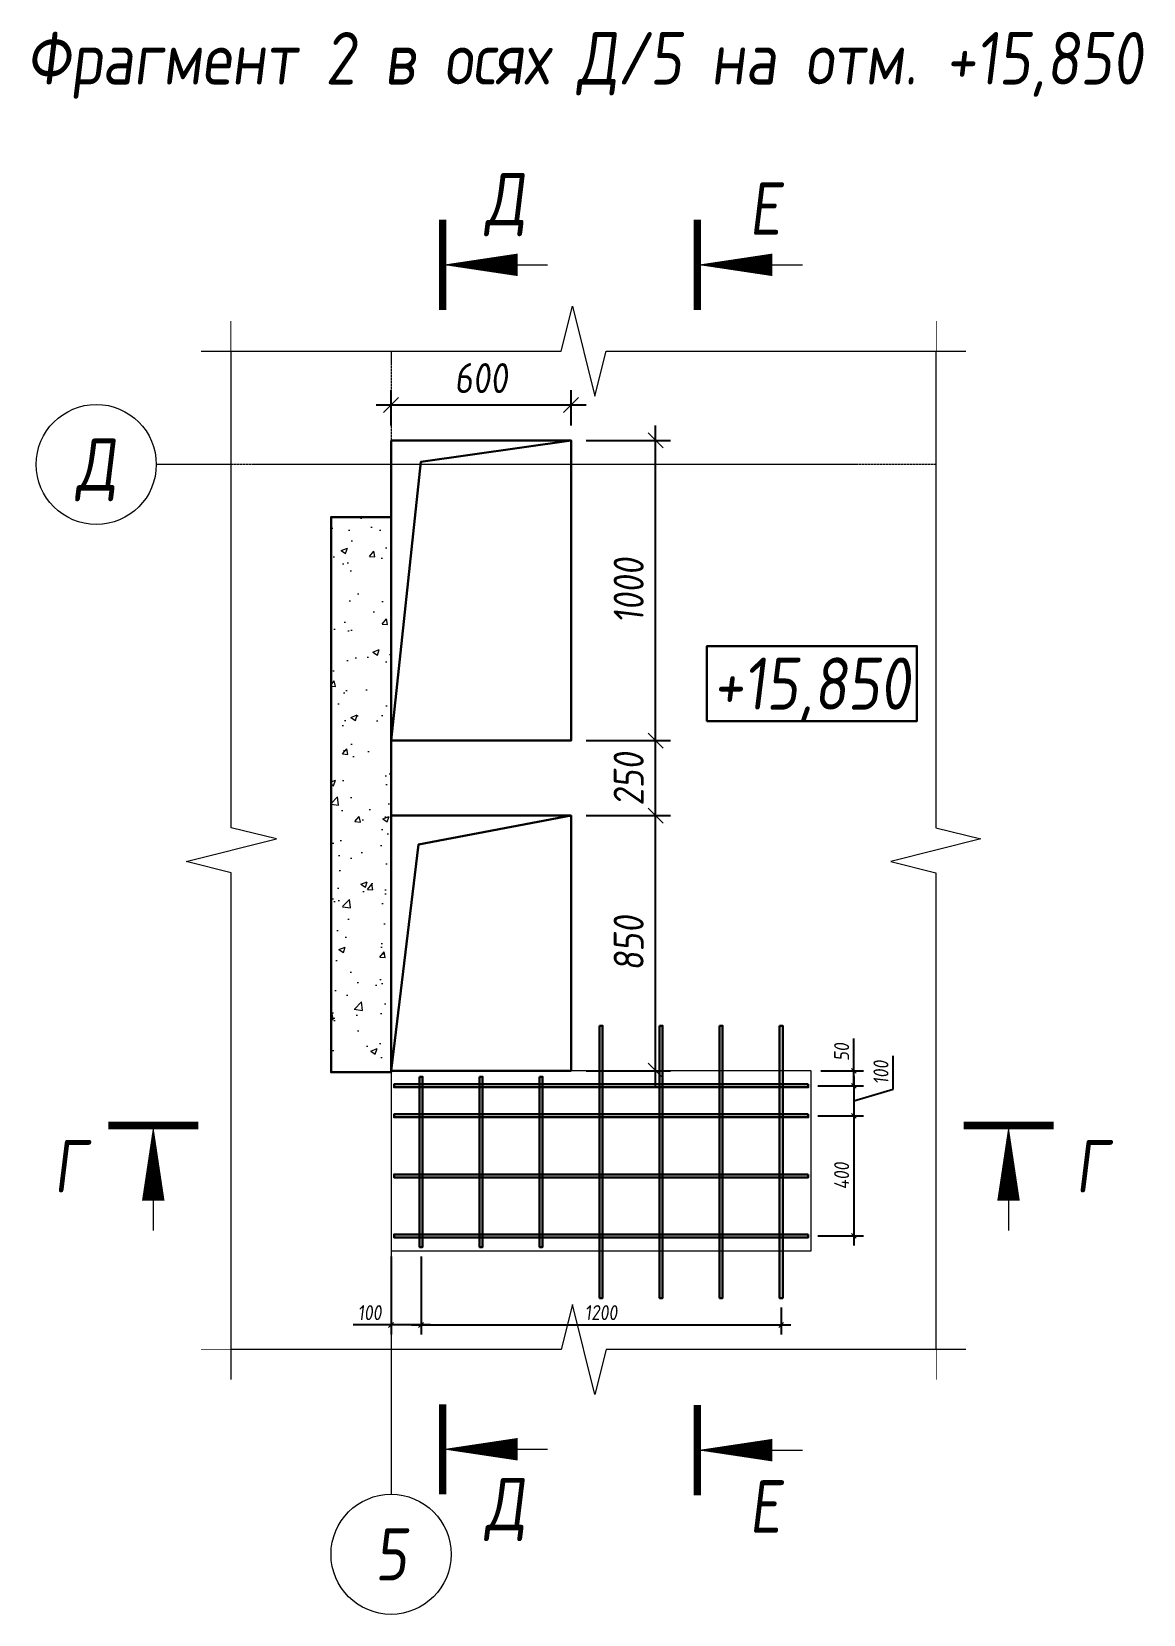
# Model space of a CAD drawing. Header units: millimetres. Extents: x -233751 to 529254, y -907864 to 285890.
# Drawn here: x 394125 to 397829, y 267108 to 272381 of the extents above; entities that cross this region are included whole.
import ezdxf
from ezdxf.enums import TextEntityAlignment as Align

# ---------------------------------------------------------------- set-up
doc = ezdxf.new("R2010")
doc.units = ezdxf.units.MM
doc.linetypes.add('ADSK_Штриховая_ш2 п1', pattern=[3, 2, -1])
doc.linetypes.add('осевая', pattern=[2, 1.25, -0.25, 0.25, -0.25])
doc.layers.get('0').update_dxf_attribs({"lineweight": 30})
doc.layers.get('Defpoints').update_dxf_attribs({"lineweight": 0})
for name, color, linetype, lineweight in [('_TEXT', 7, 'Continuous', 30), ('АР_Перегородки газоблок_Штрих', 165, 'Continuous', 5), ('КР_Новые отверстия', 5, 'Continuous', 30), ('КР_Оси', 7, 'Continuous', 5), ('КР_Основная', 7, 'Continuous', 30), ('КР_Размеры отверстия', 7, 'Continuous', 5), ('КР_Сущ отверстия', 6, 'Continuous', 15), ('КР_Тонкая', 250, 'Continuous', 0)]:
    doc.layers.add(name, color=color, linetype=linetype, lineweight=lineweight)
doc.layers.add('АР_Закладка сущ.проема', color=7, linetype='Continuous', lineweight=30, true_color=0xc70000)
doc.styles.add('ISOCPEUR', font='isocpeur.ttf', dxfattribs={"width": 0.85, "oblique": 7})
doc.styles.add('ISOCUPER', font='isocpeur.ttf', dxfattribs={"width": 0.85, "oblique": 7})
doc.dimstyles.new('R_20', dxfattribs={"dimtxt": 50, "dimasz": 16, "dimexe": 32, "dimexo": 32, "dimgap": 16, "dimtad": 1, "dimdec": 0, "dimzin": 0, "dimdsep": 46, "dimtxsty": 'ISOCPEUR', "dimblk1": 'OBLIQUE', "dimblk2": 'OBLIQUE', "dimsah": 1, "dimcen": 0, "dimdle": 32, "dimclrd": 256, "dimclre": 256, "dimclrt": 256, "dimadec": 0, "dimazin": 0, "dimtfac": 2, "dimtdec": 0, "dimtmove": 0, "dimatfit": 2, "dimldrblk": 'OBLIQUE', "dimfxl": 300, "dimtvp": 3, "dimtfill": 1, "dimtolj": 1, "dimtzin": 0, "dimarcsym": 0})
doc.dimstyles.new('R_50', dxfattribs={"dimtxt": 100, "dimasz": 50, "dimexe": 50, "dimexo": 50, "dimgap": 40, "dimtad": 1, "dimdec": 0, "dimzin": 0, "dimdsep": 46, "dimtxsty": 'ISOCPEUR', "dimblk1": 'OBLIQUE', "dimblk2": 'OBLIQUE', "dimsah": 1, "dimcen": 0, "dimdle": 50, "dimclrd": 256, "dimclre": 256, "dimclrt": 256, "dimadec": 0, "dimazin": 0, "dimtfac": 2, "dimtdec": 0, "dimtmove": 0, "dimatfit": 3, "dimldrblk": 'CLOSEDBLANK', "dimfxl": 300, "dimtvp": 3, "dimtfill": 1, "dimtolj": 1, "dimtzin": 0, "dimarcsym": 0})

# ---------------------------------------------------------------- blocks, each defined once
blk = doc.blocks.new('*U1949')
at = {"color": 0, "linetype": 'Continuous', "lineweight": -2}
blk.add_line((-2347.785310789943, 0), (-2597.785310789943, 0), dxfattribs=at)
at = {"color": 0, "linetype": 'ByBlock', "lineweight": -2, "ltscale": 5}
blk.add_line((0, 0), (-2347.785310789943, 0), dxfattribs=at)
at = {"color": 0, "linetype": 'Continuous', "lineweight": -2}
blk.add_circle((-2797.785310789943, 0), 200, dxfattribs=at)
at = {"color": 0, "linetype": 'Continuous', "lineweight": -2, "style": 'ISOCPEUR', "oblique": 6.999999999999984, "width": 0.8563833516399295}
blk.add_text('Д', height=173.6955765372313, dxfattribs=at).set_placement((-2797.785310789943, 0), align=Align.MIDDLE_CENTER)
blk = doc.blocks.new('*U1950')
at = {"color": 0, "linetype": 'ByBlock', "lineweight": -2, "ltscale": 5}
blk.add_line((0, 0), (-1.396983861923218e-09, -3758.697281435132), dxfattribs=at)
at = {"color": 0, "linetype": 'Continuous', "lineweight": -2}
blk.add_line((-1.396983861923218e-09, -3758.697281435132), (-1.411850543194127e-09, -3808.697281435132), dxfattribs=at)
blk.add_circle((-1.471317268277763e-09, -4008.697281435132), 200, dxfattribs=at)
at = {"color": 0, "linetype": 'Continuous', "lineweight": -2, "style": 'ISOCPEUR', "oblique": 7.000000000000035, "width": 0.8563833516400213}
blk.add_text('5', height=173.6955765372313, dxfattribs=at).set_placement((-1.471317268277763e-09, -4008.697281435132), align=Align.MIDDLE_CENTER)
blk = doc.blocks.new('_OBLIQUE')
at = {"color": 0, "linetype": 'ByBlock'}
blk.add_line((-0.5, -0.5), (0.5, 0.5), dxfattribs=at)
blk = doc.blocks.new('*D300')
at = {"layer": 'Defpoints', "color": 0, "transparency": 16777216}
for p in [(395922.4928330411, 269768.5402494126), (396204.3224765982, 269768.5402494126), (395922.4918505692, 268918.5397126995)]:
    blk.add_point(p, dxfattribs=at)
at = {"layer": 'КР_Размеры отверстия', "lineweight": -2, "transparency": 16777216}
for p, q in [((396204.3224765982, 268868.5397126995), (396204.3224765982, 269818.5402494126)), ((395972.4928330411, 269768.5402494126), (396254.3224765982, 269768.5402494126)), ((395972.4918505692, 268918.5397126995), (396254.3224765982, 268918.5397126995))]:
    blk.add_line(p, q, dxfattribs=at)
at = {"layer": 'КР_Размеры отверстия', "lineweight": -2, "transparency": 16777216, "xscale": 50, "yscale": 50, "zscale": 50}
for p, rotation in [((396204.3224765982, 269768.5402494126), 90), ((396204.3224765982, 268918.5397126995), 270)]:
    blk.add_blockref('_OBLIQUE', p, dxfattribs=dict(at, rotation=rotation))
at = {"layer": 'КР_Размеры отверстия', "transparency": 16777216, "insert": (396114.3224765981, 269343.5399810559), "char_height": 100, "attachment_point": 5, "rotation": 90, "style": 'ISOCPEUR', "bg_fill": 3, "box_fill_scale": 1.1, "bg_fill_color": 256, "bg_fill_true_color": 13158600, "bg_fill_transparency": 0}
blk.add_mtext('\\A1;850', dxfattribs=at)
blk = doc.blocks.new('_ClosedBlank')
at = {"color": 0, "linetype": 'ByBlock', "lineweight": -2}
for p, q in [((-1, 0.1666666666666667), (0, 0)), ((-1, 0.1666666666666667), (-1, -0.1666666666666667)), ((0, 0), (-1, -0.1666666666666667))]:
    blk.add_line(p, q, dxfattribs=at)
blk = doc.blocks.new('*D301')
at = {"layer": 'Defpoints', "color": 0, "transparency": 16777216}
for p in [(395922.4361122777, 270018.5430952425), (396204.3224765938, 270018.5430952425), (395922.4928330411, 269768.5402494126)]:
    blk.add_point(p, dxfattribs=at)
at = {"layer": 'КР_Размеры отверстия', "lineweight": -2, "transparency": 16777216}
for p, q in [((396204.3224765938, 269718.5402494126), (396204.3224765938, 270068.5430952425)), ((395972.4361122777, 270018.5430952425), (396254.3224765938, 270018.5430952425)), ((395972.4928330411, 269768.5402494126), (396254.3224765938, 269768.5402494126))]:
    blk.add_line(p, q, dxfattribs=at)
at = {"layer": 'КР_Размеры отверстия', "lineweight": -2, "transparency": 16777216, "xscale": 50, "yscale": 50, "zscale": 50}
for p, rotation in [((396204.3224765938, 270018.5430952425), 90), ((396204.3224765938, 269768.5402494126), 270)]:
    blk.add_blockref('_OBLIQUE', p, dxfattribs=dict(at, rotation=rotation))
at = {"layer": 'КР_Размеры отверстия', "transparency": 16777216, "insert": (396114.3224765937, 269890.6559425332), "char_height": 100, "attachment_point": 5, "rotation": 90, "style": 'ISOCPEUR', "bg_fill": 3, "box_fill_scale": 1.1, "bg_fill_color": 256, "bg_fill_true_color": 13158600, "bg_fill_transparency": 0}
blk.add_mtext('\\A1;250', dxfattribs=at)
blk = doc.blocks.new('*D302')
at = {"layer": 'Defpoints', "color": 0, "transparency": 16777216}
for p in [(395922.4361122777, 271018.8767475784), (396204.3224765979, 271018.8767475784), (395922.4361122777, 270018.5430952425)]:
    blk.add_point(p, dxfattribs=at)
at = {"layer": 'КР_Размеры отверстия', "lineweight": -2, "transparency": 16777216}
for p, q in [((396204.3224765979, 269968.5430952425), (396204.3224765979, 271068.8767475784)), ((395972.4361122777, 271018.8767475784), (396254.3224765979, 271018.8767475784)), ((395972.4361122777, 270018.5430952425), (396254.3224765979, 270018.5430952425))]:
    blk.add_line(p, q, dxfattribs=at)
at = {"layer": 'КР_Размеры отверстия', "lineweight": -2, "transparency": 16777216, "xscale": 50, "yscale": 50, "zscale": 50}
for p, rotation in [((396204.3224765979, 271018.8767475784), 90), ((396204.3224765979, 270018.5430952425), 270)]:
    blk.add_blockref('_OBLIQUE', p, dxfattribs=dict(at, rotation=rotation))
at = {"layer": 'КР_Размеры отверстия', "transparency": 16777216, "insert": (396114.3224765978, 270518.7099214102), "char_height": 100, "attachment_point": 5, "rotation": 90, "style": 'ISOCPEUR', "bg_fill": 3, "box_fill_scale": 1.1, "bg_fill_color": 256, "bg_fill_true_color": 13158600, "bg_fill_transparency": 0}
blk.add_mtext('\\A1;1000', dxfattribs=at)
blk = doc.blocks.new('*D303')
at = {"layer": 'Defpoints', "color": 0, "transparency": 16777216}
for p in [(395322.5006388659, 271136.3271143395), (395322.5006388659, 271018.8745184358), (395922.4361122775, 271018.8745209287)]:
    blk.add_point(p, dxfattribs=at)
at = {"layer": 'КР_Размеры отверстия', "lineweight": -2, "transparency": 16777216}
for p, q in [((395322.5006388659, 271068.8745184358), (395322.5006388659, 271186.3271143395)), ((395922.4361122775, 271068.8745209287), (395922.4361122775, 271186.3271143395)), ((395972.4361122775, 271136.3271143395), (395272.5006388659, 271136.3271143395))]:
    blk.add_line(p, q, dxfattribs=at)
at = {"layer": 'КР_Размеры отверстия', "lineweight": -2, "transparency": 16777216, "xscale": 50, "yscale": 50, "zscale": 50, "rotation": 180}
blk.add_blockref('_OBLIQUE', (395322.5006388659, 271136.3271143395), dxfattribs=at)
at = {"layer": 'КР_Размеры отверстия', "lineweight": -2, "transparency": 16777216, "xscale": 50, "yscale": 50, "zscale": 50}
blk.add_blockref('_OBLIQUE', (395922.4361122775, 271136.3271143395), dxfattribs=at)
at = {"layer": 'КР_Размеры отверстия', "transparency": 16777216, "insert": (395622.4683755717, 271226.3271143395), "char_height": 100, "attachment_point": 5, "style": 'ISOCPEUR', "bg_fill": 3, "box_fill_scale": 1.1, "bg_fill_color": 256, "bg_fill_true_color": 13158600, "bg_fill_transparency": 0}
blk.add_mtext('\\A1;600', dxfattribs=at)
blk = doc.blocks.new('*U1951')
at = {"color": 0, "linetype": 'Continuous', "lineweight": -2}
for p, q in [((-150, 0), (-150, -350)), ((2699.934225035366, 0), (2699.934225035366, -350))]:
    blk.add_line(p, q, dxfattribs=at)
at = {"color": 0, "linetype": 'Continuous', "lineweight": -2, "const_width": 25}
for points in [[(-300, 0), (0, 0)], [(2549.934225035366, 0), (2849.934225035366, 0)]]:
    blk.add_lwpolyline(points, dxfattribs=at)
at = {"color": 0, "linetype": 'Continuous', "lineweight": -2}
for points in [[(-150, -250, 75, 0, 0), (-150, 0, 0, 0, 0)], [(2699.934225035366, -250, 75, 0, 0), (2699.934225035366, 0, 0, 0, 0)]]:
    blk.add_lwpolyline(points, format="xyseb", dxfattribs=at)
at = {"color": 0, "linetype": 'Continuous', "lineweight": -2, "char_height": 175, "attachment_point": 5, "style": 'ISOCUPER'}
for insert in [(-427.3173489947804, -135.2678220854089), (2977.251574030146, -135.2678220854089)]:
    blk.add_mtext('Г', dxfattribs=dict(at, insert=insert))
blk = doc.blocks.new('*U1952')
at = {"color": 0, "linetype": 'Continuous', "lineweight": -2}
for p, q in [((0, 3795.995234074886), (350, 3795.995234074886)), ((0, -150), (350, -150))]:
    blk.add_line(p, q, dxfattribs=at)
at = {"color": 0, "linetype": 'Continuous', "lineweight": -2, "const_width": 25}
for points in [[(0, 3645.995234074886), (0, 3945.995234074886)], [(0, -300), (0, 0)]]:
    blk.add_lwpolyline(points, dxfattribs=at)
at = {"color": 0, "linetype": 'Continuous', "lineweight": -2}
for points in [[(250, 3795.995234074886, 75, 0, 0), (0, 3795.995234074886, 0, 0, 0)], [(250, -150, 75, 0, 0), (0, -150, 0, 0, 0)]]:
    blk.add_lwpolyline(points, format="xyseb", dxfattribs=at)
at = {"color": 0, "linetype": 'Continuous', "lineweight": -2, "char_height": 175, "attachment_point": 5, "style": 'ISOCPEUR'}
for insert in [(208.8361521872861, 3996.620234074886), (208.8361521872861, -350.625)]:
    blk.add_mtext('Д', dxfattribs=dict(at, insert=insert))
blk = doc.blocks.new('*D304')
at = {"layer": 'Defpoints', "color": 0, "transparency": 16777216}
for p in [(396722.5563610382, 268918.5397126995), (396712.5563610382, 268868.5397126995), (396865.0156204244, 268868.5397126995)]:
    blk.add_point(p, dxfattribs=at)
at = {"layer": 'КР_Размеры отверстия', "lineweight": -2, "transparency": 16777216}
for p, q in [((396865.0156204244, 268918.5397126995), (396865.0156204244, 269025.8039407447)), ((396754.5563610382, 268918.5397126995), (396897.0156204244, 268918.5397126995)), ((396865.0156204244, 268868.5397126995), (396865.0156204244, 268950.5397126995)), ((396744.5563610382, 268868.5397126995), (396897.0156204244, 268868.5397126995))]:
    blk.add_line(p, q, dxfattribs=at)
at = {"layer": 'КР_Размеры отверстия', "lineweight": -2, "transparency": 16777216, "xscale": 16, "yscale": 16, "zscale": 16}
for p, rotation in [((396865.0156204244, 268918.5397126995), 90), ((396865.0156204244, 268868.5397126995), 270)]:
    blk.add_blockref('_OBLIQUE', p, dxfattribs=dict(at, rotation=rotation))
at = {"layer": 'КР_Размеры отверстия', "transparency": 16777216, "insert": (396824.0156204244, 268981.2343267219), "char_height": 50, "attachment_point": 5, "rotation": 90, "style": 'ISOCPEUR', "bg_fill": 3, "box_fill_scale": 1.1, "bg_fill_color": 256, "bg_fill_true_color": 13158600, "bg_fill_transparency": 0}
blk.add_mtext('\\A1;50', dxfattribs=at)
blk = doc.blocks.new('*D305')
at = {"layer": 'Defpoints', "color": 0, "transparency": 16777216}
for p in [(396712.5563610382, 268868.5397126995), (396712.5563610382, 268768.5397126995), (396865.0156204309, 268768.5397126995)]:
    blk.add_point(p, dxfattribs=at)
at = {"layer": 'КР_Размеры отверстия', "lineweight": -2, "transparency": 16777216}
for p, q in [((396996.0156204309, 268857.8397126995), (396996.0156204309, 268968.2289407447)), ((396744.5563610382, 268868.5397126995), (396897.0156204309, 268868.5397126995)), ((396865.0156204309, 268900.5397126995), (396865.0156204309, 268736.5397126995)), ((396865.0156204309, 268818.5397126995), (396996.0156204309, 268857.8397126995)), ((396744.5563610382, 268768.5397126995), (396897.0156204309, 268768.5397126995))]:
    blk.add_line(p, q, dxfattribs=at)
at = {"layer": 'КР_Размеры отверстия', "lineweight": -2, "transparency": 16777216, "xscale": 16, "yscale": 16, "zscale": 16}
for p, rotation in [((396865.0156204309, 268868.5397126995), 90), ((396865.0156204309, 268768.5397126995), 270)]:
    blk.add_blockref('_OBLIQUE', p, dxfattribs=dict(at, rotation=rotation))
at = {"layer": 'КР_Размеры отверстия', "transparency": 16777216, "insert": (396955.0156204309, 268913.0343267219), "char_height": 50, "attachment_point": 5, "rotation": 90, "style": 'ISOCPEUR', "bg_fill": 3, "box_fill_scale": 1.1, "bg_fill_color": 256, "bg_fill_true_color": 13158600, "bg_fill_transparency": 0}
blk.add_mtext('\\A1;100', dxfattribs=at)
blk = doc.blocks.new('*D306')
at = {"layer": 'Defpoints', "color": 0, "transparency": 16777216}
for p in [(396712.5563610382, 268768.5397126995), (396712.5563610382, 268368.5397126995), (396865.0156204314, 268368.5397126995)]:
    blk.add_point(p, dxfattribs=at)
at = {"layer": 'КР_Размеры отверстия', "lineweight": -2, "transparency": 16777216}
for p, q in [((396744.5563610382, 268768.5397126995), (396897.0156204314, 268768.5397126995)), ((396865.0156204314, 268800.5397126995), (396865.0156204314, 268336.5397126995)), ((396744.5563610382, 268368.5397126995), (396897.0156204314, 268368.5397126995))]:
    blk.add_line(p, q, dxfattribs=at)
at = {"layer": 'КР_Размеры отверстия', "lineweight": -2, "transparency": 16777216, "xscale": 16, "yscale": 16, "zscale": 16}
for p, rotation in [((396865.0156204314, 268768.5397126995), 90), ((396865.0156204314, 268368.5397126995), 270)]:
    blk.add_blockref('_OBLIQUE', p, dxfattribs=dict(at, rotation=rotation))
at = {"layer": 'КР_Размеры отверстия', "transparency": 16777216, "insert": (396824.0156204313, 268568.5397126994), "char_height": 50, "attachment_point": 5, "rotation": 90, "style": 'ISOCPEUR', "bg_fill": 3, "box_fill_scale": 1.1, "bg_fill_color": 256, "bg_fill_true_color": 13158600, "bg_fill_transparency": 0}
blk.add_mtext('\\A1;400', dxfattribs=at)
blk = doc.blocks.new('*D307')
at = {"layer": 'Defpoints', "color": 0, "transparency": 16777216}
for p in [(395322.556361038, 268331.4081624853), (395422.5573439857, 268331.4081624853), (395322.556361038, 268071.7860285137)]:
    blk.add_point(p, dxfattribs=at)
at = {"layer": 'КР_Размеры отверстия', "lineweight": -2, "transparency": 16777216}
for p, q in [((395322.556361038, 268299.4081624853), (395322.556361038, 268039.7860285137)), ((395422.5573439857, 268299.4081624853), (395422.5573439857, 268039.7860285137)), ((395322.556361038, 268071.7860285137), (395196.1671329929, 268071.7860285137)), ((395454.5573439857, 268071.7860285137), (395322.556361038, 268071.7860285137))]:
    blk.add_line(p, q, dxfattribs=at)
at = {"layer": 'КР_Размеры отверстия', "lineweight": -2, "transparency": 16777216, "xscale": 16, "yscale": 16, "zscale": 16, "rotation": 180}
blk.add_blockref('_OBLIQUE', (395322.556361038, 268071.7860285137), dxfattribs=at)
at = {"layer": 'КР_Размеры отверстия', "lineweight": -2, "transparency": 16777216, "xscale": 16, "yscale": 16, "zscale": 16}
blk.add_blockref('_OBLIQUE', (395422.5573439857, 268071.7860285137), dxfattribs=at)
at = {"layer": 'КР_Размеры отверстия', "transparency": 16777216, "insert": (395251.3617470154, 268112.7860285137), "char_height": 50, "attachment_point": 5, "style": 'ISOCPEUR', "bg_fill": 3, "box_fill_scale": 1.1, "bg_fill_color": 256, "bg_fill_true_color": 13158600, "bg_fill_transparency": 0}
blk.add_mtext('\\A1;100', dxfattribs=at)
blk = doc.blocks.new('*D308')
at = {"layer": 'Defpoints', "color": 0, "transparency": 16777216}
for p in [(395422.5573439857, 268331.4081624853), (396622.5573439857, 268161.4081624853), (396622.5573439857, 268071.7860285137)]:
    blk.add_point(p, dxfattribs=at)
at = {"layer": 'КР_Размеры отверстия', "lineweight": -2, "transparency": 16777216}
for p, q in [((395422.5573439857, 268299.4081624853), (395422.5573439857, 268039.7860285137)), ((396622.5573439857, 268129.4081624853), (396622.5573439857, 268039.7860285137)), ((395390.5573439857, 268071.7860285137), (396654.5573439857, 268071.7860285137))]:
    blk.add_line(p, q, dxfattribs=at)
at = {"layer": 'КР_Размеры отверстия', "lineweight": -2, "transparency": 16777216, "xscale": 16, "yscale": 16, "zscale": 16, "rotation": 180}
blk.add_blockref('_OBLIQUE', (395422.5573439857, 268071.7860285137), dxfattribs=at)
at = {"layer": 'КР_Размеры отверстия', "lineweight": -2, "transparency": 16777216, "xscale": 16, "yscale": 16, "zscale": 16}
blk.add_blockref('_OBLIQUE', (396622.5573439857, 268071.7860285137), dxfattribs=at)
at = {"layer": 'КР_Размеры отверстия', "transparency": 16777216, "insert": (396022.5573439857, 268112.7860285137), "char_height": 50, "attachment_point": 5, "style": 'ISOCPEUR', "bg_fill": 3, "box_fill_scale": 1.1, "bg_fill_color": 256, "bg_fill_true_color": 13158600, "bg_fill_transparency": 0}
blk.add_mtext('\\A1;1200', dxfattribs=at)
blk = doc.blocks.new('*U1953')
at = {"color": 0, "linetype": 'Continuous', "lineweight": -2}
for p, q in [((0, 3799.018948400975), (350, 3799.018948400975)), ((0, -150), (350, -150))]:
    blk.add_line(p, q, dxfattribs=at)
at = {"color": 0, "linetype": 'Continuous', "lineweight": -2, "const_width": 25}
for points in [[(0, 3649.018948400975), (0, 3949.018948400975)], [(0, -300), (0, 0)]]:
    blk.add_lwpolyline(points, dxfattribs=at)
at = {"color": 0, "linetype": 'Continuous', "lineweight": -2}
for points in [[(250, 3799.018948400975, 75, 0, 0), (0, 3799.018948400975, 0, 0, 0)], [(250, -150, 75, 0, 0), (0, -150, 0, 0, 0)]]:
    blk.add_lwpolyline(points, format="xyseb", dxfattribs=at)
at = {"color": 0, "linetype": 'Continuous', "lineweight": -2, "char_height": 175, "attachment_point": 5, "style": 'ISOCPEUR'}
for insert in [(225.3226995491368, 3986.518948400975), (225.3226995491368, -337.5)]:
    blk.add_mtext('Е', dxfattribs=dict(at, insert=insert))
blk = doc.blocks.new('*U1954')
at = {"color": 0, "linetype": 'Continuous', "lineweight": -2}
blk.add_wipeout([(0, 0), (0, -79.4024231733174), (0, -158.8048463466348), (0, -238.2072695199522), (0, -317.6096926932687), (0, -397.0121158665861), (0, -476.4145390399035), (0, -555.8169622132209), (0, -635.2193853865383), (0, -714.6218085598557), (0, -794.0242317331722), (0, -873.4266549064896), (0, -952.829078079807), (0, -1032.2315012531244), (0, -1111.633924426441), (0, -1191.0363475997588), (0, -1270.4387707730752), (0, -1349.8411939463936), (0, -1429.2436171197105), (0, -1508.646040293027), (0, -1588.0484634663444), (7.500000000000227, -1589.9234634663444), (15.000000000000227, -1591.7984634663449), (22.500000000000227, -1593.6734634663444), (30.000000000000227, -1595.5484634663444), (37.5, -1597.4234634663444), (45.00000000000023, -1599.298463466344), (52.5, -1601.1734634663449), (60.00000000000023, -1603.0484634663444), (67.5, -1604.9234634663444), (75, -1606.7984634663449), (82.5, -1608.6734634663449), (90, -1610.5484634663444), (97.5, -1612.4234634663444), (105, -1614.2984634663444), (112.5, -1616.1734634663449), (120, -1618.0484634663449), (127.5, -1619.9234634663444), (135, -1621.7984634663444), (142.5, -1623.6734634663449), (150, -1625.5484634663449), (135.00000000000045, -1629.2984634663444), (120, -1633.048463466344), (105, -1636.7984634663444), (90, -1640.5484634663449), (75, -1644.2984634663444), (60.00000000000023, -1648.0484634663444), (45.00000000000023, -1651.7984634663449), (30.000000000000227, -1655.5484634663444), (15.000000000000227, -1659.2984634663449), (0, -1663.0484634663444), (-15, -1666.7984634663444), (-29.999999999999773, -1670.5484634663444), (-44.99999999999977, -1674.2984634663444), (-60.00000000000023, -1678.0484634663444), (-75.00000000000023, -1681.7984634663444), (-90.00000000000023, -1685.5484634663449), (-105, -1689.2984634663449), (-120, -1693.0484634663449), (-135, -1696.7984634663444), (-150, -1700.5484634663444), (-142.5, -1702.4234634663444), (-134.99999999999977, -1704.2984634663444), (-127.5, -1706.1734634663449), (-120, -1708.0484634663444), (-112.5, -1709.9234634663449), (-105, -1711.7984634663444), (-97.49999999999955, -1713.6734634663444), (-90.00000000000023, -1715.5484634663444), (-82.49999999999977, -1717.4234634663444), (-75.00000000000023, -1719.2984634663444), (-67.49999999999977, -1721.1734634663444), (-60.00000000000023, -1723.0484634663449), (-52.49999999999977, -1724.9234634663444), (-44.99999999999977, -1726.7984634663449), (-37.49999999999977, -1728.6734634663444), (-29.999999999999773, -1730.5484634663444), (-22.499999999999773, -1732.4234634663444), (-15, -1734.2984634663444), (-7.499999999999773, -1736.1734634663444), (0, -1738.0484634663444), (0, -1817.4508866396613), (0, -1896.8533098129788), (0, -1976.2557329862966), (0, -2055.658156159614), (0, -2135.0605793329305), (0, -2214.4630025062474), (0, -2293.8654256795644), (0, -2373.2678488528827), (0, -2452.6702720261997), (0, -2532.0726951995166), (0, -2611.475118372834), (0, -2690.877541546151), (0, -2770.2799647194693), (0, -2849.682387892786), (0, -2929.0848110661027), (0, -3008.48723423942), (0, -3087.8896574127366), (0, -3167.292080586055), (0, -3246.6945037593723), (0, -3326.096926932689), (500, -3326.096926932689), (500, 0)], dxfattribs=at)
blk.add_lwpolyline([(0, 100), (0, 0), (0, -1588.048463466344), (150, -1625.548463466344), (-150, -1700.548463466344), (0, -1738.048463466344), (0, -3326.096926932689), (0, -3426.096926932689)], dxfattribs=at)
blk = doc.blocks.new('*U1955')
at = {"color": 0, "linetype": 'Continuous', "lineweight": -2}
blk.add_wipeout([(0, 2.2737367544323206e-13), (-54.94463276974852, 2.2737367544323206e-13), (-109.88926553949727, 2.2737367544323206e-13), (-164.8338983092458, 2.2737367544323206e-13), (-219.77853107899432, 2.2737367544323206e-13), (-274.72316384874284, 2.2737367544323206e-13), (-329.6677966184917, 2.2737367544323206e-13), (-384.61242938824, 2.2737367544323206e-13), (-439.55706215798887, 2.2737367544323206e-13), (-494.50169492773716, 2.2737367544323206e-13), (-549.4463276974858, 2.2737367544323206e-13), (-604.3909604672344, 2.2737367544323206e-13), (-659.3355932369831, 2.2737367544323206e-13), (-714.2802260067316, 2.2737367544323206e-13), (-769.2248587764802, 2.2737367544323206e-13), (-824.1694915462288, 2.2737367544323206e-13), (-879.1141243159775, 2.2737367544323206e-13), (-934.058757085726, 2.2737367544323206e-13), (-989.0033898554743, 2.2737367544323206e-13), (-1043.948022625223, 2.2737367544323206e-13), (-1098.8926553949716, 2.2737367544323206e-13), (-1100.7676553949716, -7.499999999999773), (-1102.6426553949716, -15), (-1104.5176553949716, -22.499999999999773), (-1106.3926553949716, -30), (-1108.2676553949716, -37.5), (-1110.1426553949716, -44.99999999999977), (-1112.0176553949716, -52.50000000000023), (-1113.8926553949716, -60), (-1115.7676553949716, -67.49999999999977), (-1117.6426553949716, -75), (-1119.5176553949716, -82.5), (-1121.3926553949716, -89.99999999999977), (-1123.2676553949716, -97.49999999999977), (-1125.1426553949716, -105), (-1127.0176553949716, -112.49999999999977), (-1128.8926553949716, -119.99999999999955), (-1130.7676553949716, -127.49999999999977), (-1132.6426553949716, -134.99999999999977), (-1134.5176553949716, -142.49999999999977), (-1136.3926553949716, -150), (-1140.1426553949716, -134.99999999999977), (-1143.8926553949716, -119.99999999999955), (-1147.6426553949716, -105), (-1151.3926553949716, -89.99999999999977), (-1155.1426553949716, -75), (-1158.8926553949716, -60), (-1162.6426553949716, -44.99999999999977), (-1166.3926553949716, -30), (-1170.1426553949716, -14.999999999999773), (-1173.8926553949716, 2.2737367544323206e-13), (-1177.6426553949716, 15), (-1181.3926553949716, 30.000000000000227), (-1185.1426553949716, 45.00000000000023), (-1188.8926553949716, 60.00000000000023), (-1192.6426553949716, 75.00000000000023), (-1196.3926553949716, 90), (-1200.1426553949716, 105.00000000000023), (-1203.8926553949716, 120.00000000000023), (-1207.6426553949716, 135.00000000000045), (-1211.3926553949714, 150.00000000000023), (-1213.2676553949716, 142.50000000000023), (-1215.1426553949716, 135.00000000000045), (-1217.0176553949716, 127.5), (-1218.8926553949716, 120.00000000000023), (-1220.7676553949716, 112.5), (-1222.6426553949718, 105.00000000000023), (-1224.5176553949716, 97.5), (-1226.3926553949716, 90), (-1228.2676553949718, 82.50000000000023), (-1230.1426553949716, 75.00000000000023), (-1232.0176553949716, 67.50000000000023), (-1233.8926553949718, 60.00000000000023), (-1235.7676553949716, 52.500000000000455), (-1237.6426553949716, 45.00000000000023), (-1239.5176553949718, 37.50000000000023), (-1241.3926553949716, 30.000000000000227), (-1243.2676553949716, 22.500000000000227), (-1245.1426553949718, 15), (-1247.0176553949716, 7.5), (-1248.8926553949716, 2.2737367544323206e-13), (-1303.83728816472, 2.2737367544323206e-13), (-1358.7819209344686, 2.2737367544323206e-13), (-1413.7265537042178, 2.2737367544323206e-13), (-1468.6711864739664, 2.2737367544323206e-13), (-1523.6158192437144, 2.2737367544323206e-13), (-1578.560452013463, 2.2737367544323206e-13), (-1633.5050847832113, 2.2737367544323206e-13), (-1688.4497175529605, 2.2737367544323206e-13), (-1743.394350322709, 2.2737367544323206e-13), (-1798.3389830924575, 2.2737367544323206e-13), (-1853.2836158622058, 2.2737367544323206e-13), (-1908.228248631954, 2.2737367544323206e-13), (-1963.1728814017038, 2.2737367544323206e-13), (-2018.1175141714518, 2.2737367544323206e-13), (-2073.0621469412004, 2.2737367544323206e-13), (-2128.0067797109486, 2.2737367544323206e-13), (-2182.951412480697, 2.2737367544323206e-13), (-2237.896045250446, 2.2737367544323206e-13), (-2292.840678020195, 2.2737367544323206e-13), (-2347.785310789943, 2.2737367544323206e-13), (-2347.785310789943, -500), (0, -500)], dxfattribs=at)
blk.add_lwpolyline([(100, 0), (0, 0), (-1098.892655394971, 0), (-1136.392655394971, -150), (-1211.392655394971, 150), (-1248.892655394971, 0), (-2347.785310789943, 0), (-2447.785310789943, 0)], dxfattribs=at)
blk = doc.blocks.new('*U1956')
at = {"color": 0, "linetype": 'Continuous', "lineweight": -2}
blk.add_wipeout([(2.2737367544323206e-13, 0), (2.2737367544323206e-13, 79.40242317331717), (2.2737367544323206e-13, 158.80484634663458), (2.2737367544323206e-13, 238.20726951995175), (2.2737367544323206e-13, 317.6096926932689), (2.2737367544323206e-13, 397.0121158665861), (2.2737367544323206e-13, 476.4145390399035), (2.2737367544323206e-13, 555.8169622132209), (2.2737367544323206e-13, 635.2193853865379), (2.2737367544323206e-13, 714.6218085598553), (2.2737367544323206e-13, 794.0242317331722), (2.2737367544323206e-13, 873.4266549064896), (2.2737367544323206e-13, 952.829078079807), (2.2737367544323206e-13, 1032.231501253124), (2.2737367544323206e-13, 1111.6339244264414), (2.2737367544323206e-13, 1191.0363475997583), (2.2737367544323206e-13, 1270.4387707730757), (2.2737367544323206e-13, 1349.841193946393), (2.2737367544323206e-13, 1429.24361711971), (2.2737367544323206e-13, 1508.646040293027), (2.2737367544323206e-13, 1588.0484634663444), (-7.500000000000227, 1589.9234634663444), (-14.999999999999773, 1591.7984634663449), (-22.500000000000227, 1593.6734634663444), (-29.999999999999773, 1595.5484634663444), (-37.50000000000023, 1597.4234634663444), (-45, 1599.2984634663444), (-52.5, 1601.1734634663444), (-60, 1603.0484634663444), (-67.5, 1604.9234634663449), (-75, 1606.7984634663444), (-82.49999999999977, 1608.6734634663449), (-90, 1610.5484634663444), (-97.5, 1612.4234634663444), (-105, 1614.2984634663449), (-112.5, 1616.1734634663444), (-120, 1618.0484634663444), (-127.5, 1619.9234634663444), (-135, 1621.7984634663444), (-142.5, 1623.6734634663444), (-150, 1625.5484634663449), (-135, 1629.2984634663444), (-120, 1633.0484634663444), (-105, 1636.7984634663444), (-90, 1640.5484634663444), (-75, 1644.2984634663444), (-60, 1648.0484634663444), (-44.99999999999977, 1651.7984634663449), (-30, 1655.5484634663449), (-14.999999999999773, 1659.2984634663449), (2.2737367544323206e-13, 1663.0484634663444), (15.000000000000227, 1666.798463466344), (30.000000000000227, 1670.5484634663444), (44.99999999999977, 1674.2984634663449), (60.00000000000023, 1678.0484634663444), (75, 1681.7984634663444), (90, 1685.5484634663449), (105, 1689.2984634663449), (120, 1693.0484634663449), (135, 1696.7984634663444), (150, 1700.5484634663449), (142.5000000000001, 1702.4234634663444), (135, 1704.2984634663444), (127.5, 1706.1734634663449), (120, 1708.048463466344), (112.50000000000023, 1709.9234634663449), (105, 1711.7984634663444), (97.50000000000023, 1713.6734634663444), (90, 1715.5484634663444), (82.50000000000023, 1717.4234634663449), (75, 1719.2984634663444), (67.50000000000023, 1721.1734634663444), (60.00000000000023, 1723.0484634663449), (52.5, 1724.923463466344), (44.99999999999977, 1726.7984634663449), (37.5, 1728.6734634663444), (30.000000000000227, 1730.5484634663444), (22.5, 1732.4234634663449), (15.000000000000227, 1734.298463466344), (7.499999999999773, 1736.1734634663444), (2.2737367544323206e-13, 1738.0484634663444), (2.2737367544323206e-13, 1817.4508866396618), (2.2737367544323206e-13, 1896.8533098129783), (2.2737367544323206e-13, 1976.255732986297), (2.2737367544323206e-13, 2055.658156159614), (2.2737367544323206e-13, 2135.0605793329305), (2.2737367544323206e-13, 2214.463002506248), (2.2737367544323206e-13, 2293.8654256795644), (2.2737367544323206e-13, 2373.2678488528823), (2.2737367544323206e-13, 2452.6702720262), (2.2737367544323206e-13, 2532.0726951995166), (2.2737367544323206e-13, 2611.475118372833), (2.2737367544323206e-13, 2690.8775415461505), (2.2737367544323206e-13, 2770.2799647194697), (2.2737367544323206e-13, 2849.682387892786), (2.2737367544323206e-13, 2929.0848110661027), (2.2737367544323206e-13, 3008.48723423942), (2.2737367544323206e-13, 3087.8896574127366), (2.2737367544323206e-13, 3167.292080586055), (2.2737367544323206e-13, 3246.6945037593723), (2.2737367544323206e-13, 3326.096926932689), (-500, 3326.096926932689), (-500, 0)], dxfattribs=at)
blk.add_lwpolyline([(0, -100), (0, 0), (0, 1588.048463466344), (-150, 1625.548463466344), (150, 1700.548463466344), (0, 1738.048463466344), (0, 3326.096926932689), (0, 3426.096926932689)], dxfattribs=at)
blk = doc.blocks.new('*U1957')
at = {"color": 0, "linetype": 'Continuous', "lineweight": -2}
blk.add_wipeout([(0, 0), (54.94463276974852, 0), (109.88926553949727, 0), (164.8338983092458, 0), (219.77853107899432, 0), (274.72316384874284, 0), (329.6677966184917, 0), (384.61242938824, 0), (439.55706215798887, 0), (494.50169492773716, 0), (549.4463276974858, 0), (604.3909604672344, 0), (659.3355932369831, 0), (714.2802260067316, 0), (769.2248587764802, 0), (824.1694915462288, 0), (879.1141243159775, 0), (934.058757085726, 0), (989.0033898554743, 0), (1043.948022625223, 0), (1098.8926553949716, 0), (1100.7676553949716, 7.5), (1102.6426553949716, 14.999999999999773), (1104.5176553949716, 22.499999999999773), (1106.3926553949716, 30), (1108.2676553949716, 37.5), (1110.1426553949716, 45), (1112.0176553949716, 52.5), (1113.8926553949716, 59.99999999999977), (1115.7676553949716, 67.49999999999977), (1117.6426553949716, 75), (1119.5176553949716, 82.5), (1121.3926553949716, 90), (1123.2676553949716, 97.50000000000023), (1125.1426553949716, 105.00000000000023), (1127.0176553949716, 112.5), (1128.8926553949716, 119.99999999999977), (1130.7676553949716, 127.5), (1132.6426553949716, 135), (1134.5176553949716, 142.5), (1136.3926553949716, 150.00000000000023), (1140.1426553949716, 135), (1143.8926553949716, 119.99999999999977), (1147.6426553949716, 105.00000000000023), (1151.3926553949716, 90), (1155.1426553949716, 75), (1158.8926553949716, 59.99999999999977), (1162.6426553949716, 45), (1166.3926553949716, 30), (1170.1426553949716, 14.999999999999773), (1173.8926553949716, 0), (1177.6426553949716, -15), (1181.3926553949716, -30.000000000000227), (1185.1426553949716, -44.99999999999977), (1188.8926553949716, -60), (1192.6426553949716, -75), (1196.3926553949716, -89.99999999999977), (1200.1426553949716, -105), (1203.8926553949716, -120), (1207.6426553949716, -135), (1211.3926553949714, -150), (1213.2676553949716, -142.50000000000023), (1215.1426553949716, -135), (1217.0176553949716, -127.5), (1218.8926553949716, -120), (1220.7676553949716, -112.49999999999977), (1222.6426553949718, -105), (1224.5176553949716, -97.50000000000023), (1226.3926553949716, -90.00000000000023), (1228.2676553949718, -82.5), (1230.1426553949716, -75), (1232.0176553949716, -67.49999999999977), (1233.8926553949718, -60), (1235.7676553949716, -52.50000000000023), (1237.6426553949716, -44.99999999999977), (1239.5176553949718, -37.5), (1241.3926553949716, -30.000000000000227), (1243.2676553949716, -22.500000000000227), (1245.1426553949718, -15), (1247.0176553949716, -7.5), (1248.8926553949716, 0), (1303.83728816472, 0), (1358.7819209344686, 0), (1413.7265537042178, 0), (1468.6711864739664, 0), (1523.6158192437144, 0), (1578.560452013463, 0), (1633.5050847832113, 0), (1688.4497175529605, 0), (1743.394350322709, 0), (1798.3389830924575, 0), (1853.2836158622058, 0), (1908.228248631954, 0), (1963.1728814017038, 0), (2018.1175141714518, 0), (2073.0621469412004, 0), (2128.0067797109486, 0), (2182.951412480697, 0), (2237.896045250446, 0), (2292.840678020195, 0), (2347.785310789943, 0), (2347.785310789943, 500), (0, 500)], dxfattribs=at)
blk.add_lwpolyline([(-100, 0), (0, 0), (1098.892655394971, 0), (1136.392655394971, 150), (1211.392655394971, -150), (1248.892655394971, 0), (2347.785310789943, 0), (2447.785310789943, 0)], dxfattribs=at)
blk = doc.blocks.new('*U2221')
at = {"color": 0, "linetype": 'Continuous', "lineweight": -2}
blk.add_lwpolyline([(-350, -125), (350, -125), (350, 125), (-350, 125)], close=True, dxfattribs=at)
at = {"color": 0, "linetype": 'Continuous', "lineweight": -2, "style": 'ISOCUPER', "oblique": 7.000000000000035, "width": 0.8563833516400211}
blk.add_text('+15,850', height=173.6955765372313, dxfattribs=at).set_placement((0, 0), align=Align.MIDDLE_CENTER)

msp = doc.modelspace()

# ---------------------------------------------------------------- hatches: boundary and pattern name
at = {"layer": 'АР_Перегородки газоблок_Штрих', "ltscale": 100}
h = msp.add_hatch(dxfattribs=at)
h.set_pattern_fill('AR-CONC', color=256, scale=30)
h.set_pattern_definition([(49.99999999999999, (48602.94181852043, 199942.8475592057), (215.178054780226, -18.82564049477853), [22.5, -247.5]), (355, (48602.94181852043, 199942.8475592057), (-41.6254000839, 225.6576401100035), [18, -198]), (100.45144446, (48620.87332282041, 199941.2787560057), (173.5526540181336, 206.8319972905888), [19.12205759999998, -210.3426335999999]), (46.18420000000001, (48602.94181852043, 200002.8475592057), (320.1723992014717, -49.65578423792296), [33.75, -371.25]), (96.63563549, (48629.62284202041, 199998.7095671057), (280.3985837022685, 292.2355802323651), [28.6831026, -315.5141279999999]), (351.1841639899999, (48602.94181852043, 200002.8475592057), (280.3985835164319, 292.2355800809971), [27, -297.0000003]), (21, (48632.94181852043, 199987.8475592057), (179.0721156355385, -120.7856671996016), [22.5, -247.5]), (326.0000000000001, (48632.94181852043, 199987.8475592057), (72.99459957647451, 217.5450135140559), [18, -198]), (71.45144474, (48647.86449472042, 199977.7820870057), (252.0667130189913, 96.75934584190615), [19.122057, -210.3426336]), (37.50000000000001, (48602.94181852043, 199942.8475592057), (3.647956595187201, 99.86815614939344), [0, -195.6, 0, -201, 0, -198.75]), (7.499999999999999, (48602.94181852043, 199942.8475592057), (78.92086123264458, 118.3235135647081), [0, -114.6, 0, -191.1, 0, -75.75]), (327.5, (48536.0418185204, 199942.8475592057), (160.1467308517227, -6.766461520313927), [0, -75, 0, -234, 0, -310.5]), (317.5, (48506.0418185204, 199942.8475592057), (174.9558508027159, 30.03149469969532), [0, -97.5, 0, -155.4, 0, -220.5])])
h.paths.add_polyline_path([(395122.5563618439, 270763.5302560603), (395122.5563609588, 268913.5302536908), (395322.5563606406, 268913.5297813767), (395322.5563615257, 270763.5297789779)])

# ---------------------------------------------------------------- linework, layer by layer
at = {"layer": 'АР_Закладка сущ.проема', "ltscale": 100}
msp.add_lwpolyline([(395322.5563619121, 270763.5300175337), (395122.5563619125, 270763.5300175044), (395122.5563614356, 268913.5300175191), (395322.5563614352, 268913.5300175484)], close=True, dxfattribs=at)
at = {"layer": 'КР_Новые отверстия'}
for points in [[(395322.5563615137, 271018.8745209287), (395922.4361122775, 271018.8745209287), (395922.4361122775, 270018.5430952423), (395322.5563615137, 270018.5430952423)], [(395322.5573439857, 269768.5413326914), (395922.491850569, 269768.5413326914), (395922.491850569, 268918.5397126994), (395322.5573439857, 268918.5397126994)]]:
    msp.add_lwpolyline(points, close=True, dxfattribs=at)
for points in [[(395322.5563615147, 270018.5430952423), (395422.0187697108, 270947.8769322095), (395922.4361122774, 271018.8745209287)], [(395322.5563615137, 268918.5397126994), (395413.6943285172, 269671.9610244403), (395922.4918505689, 269768.5413326914)]]:
    msp.add_lwpolyline(points, dxfattribs=at)
at = {"layer": 'КР_Основная'}
for points in [[(396712.556361038, 268873.5397126994), (395332.5573439857, 268873.5397126994), (395332.5573439857, 268863.5397126994), (396712.556361038, 268863.5397126994)], [(395417.5573439857, 268898.5478346199), (395427.5573439857, 268898.5478346199), (395427.5573439857, 268331.4081624853), (395417.5573439857, 268331.4081624853)], [(395617.5573439857, 268898.5478346199), (395627.5573439857, 268898.5478346199), (395627.5573439857, 268331.4081624853), (395617.5573439857, 268331.4081624853)], [(395817.5573439857, 268898.5478346199), (395827.5573439857, 268898.5478346199), (395827.5573439857, 268331.4081624853), (395817.5573439857, 268331.4081624853)], [(396712.556361038, 268773.5397126994), (395332.5573439857, 268773.5397126994), (395332.5573439857, 268763.5397126994), (396712.556361038, 268763.5397126994)], [(396712.556361038, 268573.5397126994), (395332.5573439857, 268573.5397126994), (395332.5573439857, 268563.5397126994), (396712.556361038, 268563.5397126994)], [(396712.556361038, 268373.5397126994), (395332.5573439857, 268373.5397126994), (395332.5573439857, 268363.5397126994), (396712.556361038, 268363.5397126994)]]:
    msp.add_lwpolyline(points, close=True, dxfattribs=at)
at = {"layer": 'КР_Сущ отверстия', "linetype": 'ADSK_Штриховая_ш2 п1'}
msp.add_lwpolyline([(395322.556361038, 268318.5397126994), (396722.556361038, 268318.5397126994), (396722.556361038, 268918.5397126994), (395322.556361038, 268918.5397126994)], close=True, dxfattribs=at)

# ---------------------------------------------------------------- block references
at = {"layer": 'КР_Тонкая'}
msp.add_blockref('*U1954', (397138.1656546662, 271316.3317708352), dxfattribs=at)

# ---------------------------------------------------------------- texts
at = {"layer": '_TEXT', "insert": (395968.1718991208, 272268.0994871198), "char_height": 175, "attachment_point": 5, "style": 'ISOCPEUR'}
msp.add_mtext('Фрагмент 2 в осях Д/5 на отм. +15,850', dxfattribs=at)

# ---------------------------------------------------------------- next in the draw order: block references
at = {"layer": 'КР_Основная'}
msp.add_blockref('*U2221', (396724.905816501, 270208.5012401363), dxfattribs=at)
at = {"layer": 'КР_Тонкая'}
msp.add_blockref('*U1955', (397138.1656546662, 267990.2348439025), dxfattribs=at)

# ---------------------------------------------------------------- next in the draw order: linework, layer by layer
at = {"layer": 'КР_Основная'}
for points in [[(396017.5573439857, 269068.5478346199), (396027.5573439857, 269068.5478346199), (396027.5573439857, 268161.4081624853), (396017.5573439857, 268161.4081624853)], [(396217.5573439857, 269068.5478346199), (396227.5573439857, 269068.5478346199), (396227.5573439857, 268161.4081624853), (396217.5573439857, 268161.4081624853)], [(396417.5573439857, 269068.5478346199), (396427.5573439857, 269068.5478346199), (396427.5573439857, 268161.4081624853), (396417.5573439857, 268161.4081624853)], [(396617.5573439857, 269068.5478346199), (396627.5573439857, 269068.5478346199), (396627.5573439857, 268161.4081624853), (396617.5573439857, 268161.4081624853)]]:
    msp.add_lwpolyline(points, close=True, dxfattribs=at)

# ---------------------------------------------------------------- next in the draw order: block references
at = {"layer": 'КР_Тонкая'}
msp.add_blockref('*U1956', (394790.3803438763, 267990.2348439025), dxfattribs=at)

# ---------------------------------------------------------------- next in the draw order: block references
at = {"layer": 'КР_Оси', "linetype": 'осевая'}
msp.add_blockref('*U1949', (397138.1656546662, 270938.5300175289), dxfattribs=at)
at = {"layer": 'КР_Тонкая'}
for name, p in [('*U1957', (394790.3803438763, 271316.3317708352)), ('*U1951', (394680.2645333013, 268736.136714594))]:
    msp.add_blockref(name, p, dxfattribs=at)

# ---------------------------------------------------------------- next in the draw order: dimensions: what is measured, and where the dimension line sits
at = {"layer": 'КР_Размеры отверстия'}
dim = msp.add_linear_dim(base=(396204.3224765982, 269768.5402494126), p1=(395922.491850569, 268918.5397126994), p2=(395922.4928330409, 269768.5402494125), angle=90, dimstyle='R_50', dxfattribs=at)
dim.commit()
dim.dimension.update_dxf_attribs({"geometry": '*D300', "text_midpoint": (396114.3224765981, 269343.5399810559)})

# ---------------------------------------------------------------- next in the draw order: block references
at = {"layer": 'КР_Оси', "linetype": 'осевая'}
msp.add_blockref('*U1950', (395322.556361515, 271316.3317708352), dxfattribs=at)
at = {"layer": 'КР_Тонкая'}
for name, p in [('*U1952', (395494.3530861719, 267807.6590101632)), ('*U1953', (396343.2864833176, 267804.6352958371))]:
    msp.add_blockref(name, p, dxfattribs=at)

# ---------------------------------------------------------------- next in the draw order: dimensions: what is measured, and where the dimension line sits
at = {"layer": 'КР_Размеры отверстия'}
dim = msp.add_linear_dim(base=(396204.3224765938, 270018.5430952425), p1=(395922.4928330409, 269768.5402494125), p2=(395922.4361122775, 270018.5430952423), angle=90, dimstyle='R_50', dxfattribs=at)
dim.commit()
dim.dimension.update_dxf_attribs({"geometry": '*D301', "text_midpoint": (396204.3224765937, 269890.6559425332), "dimtype": 160})

# ---------------------------------------------------------------- next in the draw order: dimensions: what is measured, and where the dimension line sits
dim = msp.add_linear_dim(base=(396204.3224765979, 271018.8767475784), p1=(395922.4361122775, 270018.5430952423), p2=(395922.4361122775, 271018.8767475783), angle=90, dimstyle='R_50', dxfattribs=at)
dim.commit()
dim.dimension.update_dxf_attribs({"geometry": '*D302', "text_midpoint": (396114.3224765978, 270518.7099214102)})
dim = msp.add_linear_dim(base=(396865.0156204244, 268868.5397126995), p1=(396722.556361038, 268918.5397126994), p2=(396712.556361038, 268868.5397126994), angle=90, dimstyle='R_20', dxfattribs=at)
dim.commit()
dim.dimension.update_dxf_attribs({"geometry": '*D304', "text_midpoint": (396865.0156204244, 268981.2343267219), "dimtype": 160})
dim = msp.add_linear_dim(base=(395322.556361038, 268071.7860285137), p1=(395422.5573439857, 268331.4081624853), p2=(395322.556361038, 268331.4081624853), dimstyle='R_20', dxfattribs=at)
dim.commit()
dim.dimension.update_dxf_attribs({"geometry": '*D307', "text_midpoint": (395251.3617470154, 268112.7860285137)})

# ---------------------------------------------------------------- next in the draw order: dimensions: what is measured, and where the dimension line sits
dim = msp.add_linear_dim(base=(395322.5006388659, 271136.3271143395), p1=(395922.4361122775, 271018.8745209287), p2=(395322.5006388659, 271018.8745184358), dimstyle='R_50', dxfattribs=at)
dim.commit()
dim.dimension.update_dxf_attribs({"geometry": '*D303', "text_midpoint": (395622.4683755717, 271226.3271143395)})
dim = msp.add_linear_dim(base=(396865.0156204309, 268768.5397126995), p1=(396712.556361038, 268868.5397126994), p2=(396712.556361038, 268768.5397126994), angle=90, dimstyle='R_20', override={"dimtmove": 1}, dxfattribs=at)
dim.commit()
dim.dimension.update_dxf_attribs({"geometry": '*D305', "text_midpoint": (396955.0156204309, 268873.8397126994)})
dim = msp.add_linear_dim(base=(396622.5573439857, 268071.7860285137), p1=(395422.5573439857, 268331.4081624853), p2=(396622.5573439857, 268161.4081624853), dimstyle='R_20', override={"dimtmove": 1}, dxfattribs=at)
dim.commit()
dim.dimension.update_dxf_attribs({"geometry": '*D308', "text_midpoint": (396022.5573439857, 268112.7860285137)})

# ---------------------------------------------------------------- next in the draw order: dimensions: what is measured, and where the dimension line sits
dim = msp.add_linear_dim(base=(396865.0156204314, 268368.5397126995), p1=(396712.556361038, 268768.5397126994), p2=(396712.556361038, 268368.5397126994), angle=90, dimstyle='R_20', override={"dimtmove": 1}, dxfattribs=at)
dim.commit()
dim.dimension.update_dxf_attribs({"geometry": '*D306', "text_midpoint": (396824.0156204313, 268568.5397126994)})

doc.saveas('drawing.dxf')
